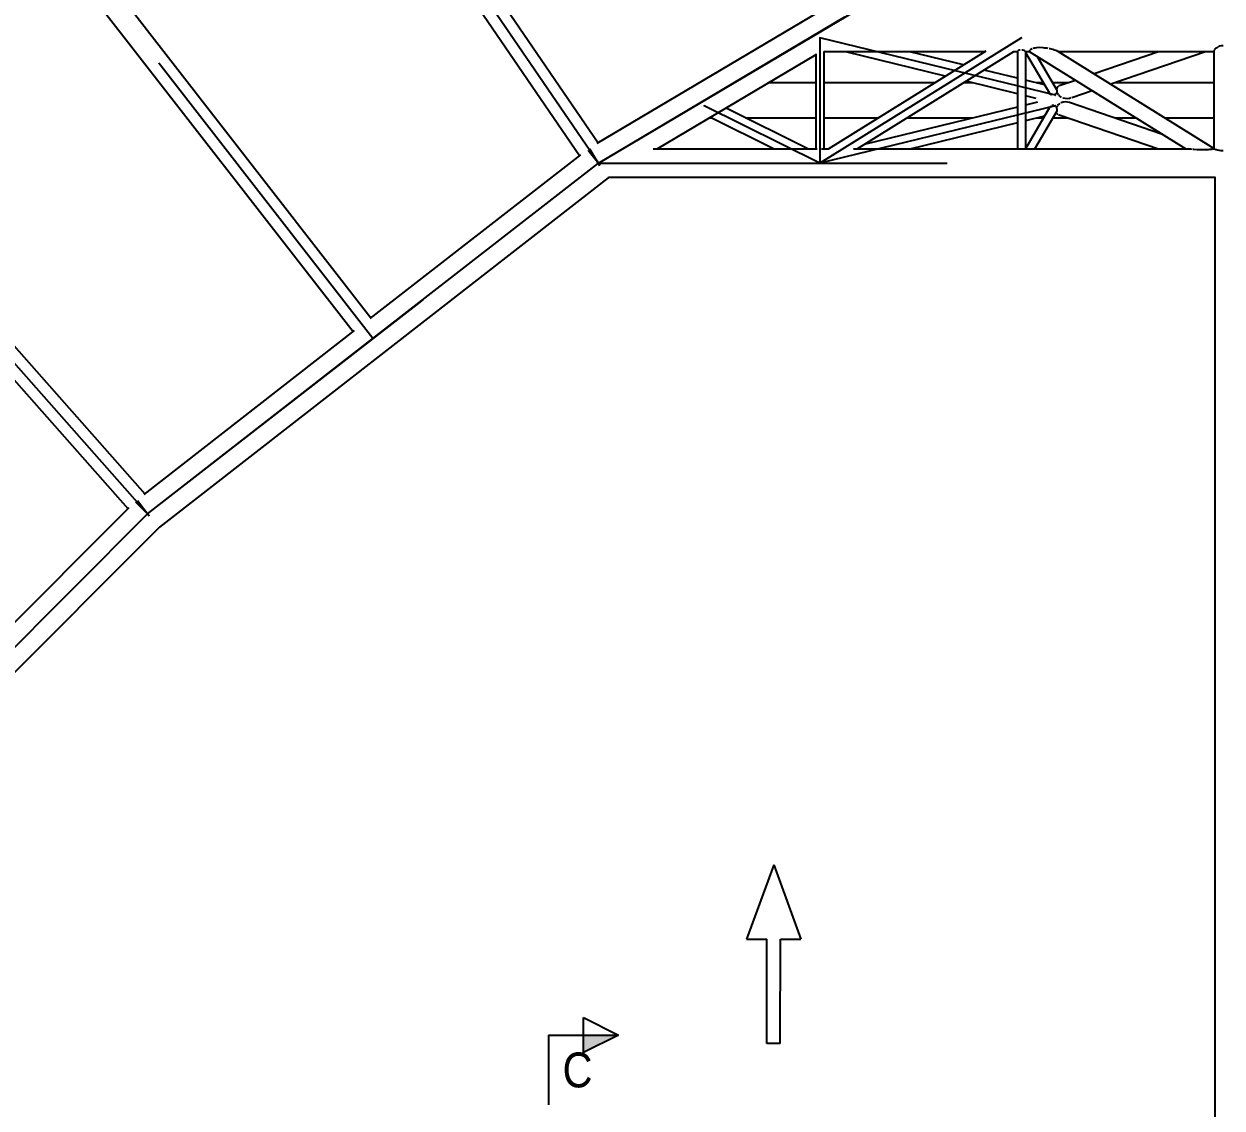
# Model space of a CAD drawing. Header units: millimetres. Extents: x 150209.93 to 150215.05, y 136675.65 to 136679.93.
# Drawn here: x 150210.6038 to 150210.9472, y 136679.1462 to 136679.4569 of the extents above; entities that cross this region are included whole.
import ezdxf

# ---------------------------------------------------------------- set-up
doc = ezdxf.new("R2010")
doc.units = ezdxf.units.MM
doc.header["$LTSCALE"] = 0.25
doc.linetypes.add('CENTER', pattern=[50.8, 31.75, -6.35, 6.35, -6.35])
doc.linetypes.add('XKITLINE00', pattern=[0])
doc.styles.add('ARIAL', font='arial.ttf')

# ---------------------------------------------------------------- blocks, each defined once
blk = doc.blocks.new('çatıı')
at = {"color": 8, "linetype": 'CENTER'}
for p, q in [((9200.9, 18930.3), (8623.4, 19777.2)), ((9200.9, 18930.3), (8693, 19675.2)), ((8878, 18679.1), (8240.7, 19498.3)), ((8878, 18679.1), (8316.6, 19400.8)), ((9200.9, 18930.3), (9907.7, 19349.7)), ((9200.9, 18930.3), (9907.7, 19349.7)), ((8555.1, 18427.9), (7876.3, 19196)), ((9200.9, 18930.3), (9554.3, 19140)), ((9855.7, 19027.8), (9518.2, 19110.3)), ((9807.3, 19110.3), (9518.2, 18930.3)), ((9518.2, 19110.3), (9518.2, 18930.3)), ((8555.1, 18427.9), (7958, 19103.4)), ((9518.2, 18930.3), (9352.5, 19012.8)), ((9855.7, 19012.8), (9518.2, 18930.3)), ((8555.1, 18427.9), (9200.9, 18930.3)), ((8555.1, 18427.9), (9200.9, 18930.3)), ((8878, 18679.1), (9200.9, 18930.3)), ((9200.8, 18930.3), (10454.1, 18930.3)), ((8555.1, 18427.9), (8878, 18679.1)), ((7977.9, 17849.7), (8555.1, 18427.9)), ((7977.9, 17849.7), (8555.1, 18427.9)), ((8266.5, 18138.8), (8555.1, 18427.9))]:
    blk.add_line(p, q, dxfattribs=at)
at = {"color": 8, "linetype": 'XKITLINE00'}
for p, q in [((8761.3, 19603.6), (9200.5, 18959.6)), ((8734.7, 19585.4), (9173.8, 18941.4)), ((8389.2, 19333.7), (8875.1, 18709.1)), ((8363.8, 19313.9), (8849.6, 18689.3)), ((9529.1, 19154.6), (9198.9, 18958.7)), ((9523.9, 19090.4), (9523.9, 18950.6)), ((9754, 19090), (9523.9, 19090)), ((9755.9, 19091.1), (9530.2, 18950.6)), ((9698, 19055.1), (9555.3, 19090)), ((9795.7, 19090.2), (9571.4, 18950.6)), ((9723.9, 19071.2), (9647.1, 19090)), ((9801.6, 19090), (9795.3, 19090)), ((9801.8, 19091.1), (9801.6, 19090.7)), ((9801.6, 19090.7), (9801.6, 18950.6)), ((9802.4, 19091.6), (9801.9, 19091.3)), ((9802.7, 19091.8), (9802.4, 19091.6)), ((9803.9, 19092.3), (9802.7, 19091.8)), ((9805.2, 19092.6), (9803.9, 19092.3)), ((9809, 19092.4), (9807.8, 19092.6)), ((9810.6, 19091.9), (9809, 19092.4)), ((9811.2, 19091.6), (9810.6, 19091.9)), ((9811.9, 19091.3), (9811.2, 19091.6)), ((9812, 19091.3), (9811.9, 19091.3)), ((9812.7, 19090.8), (9812.2, 19091.1)), ((9812.7, 19090.8), (9812.9, 19090.5)), ((9813, 19090.4), (9812.9, 19090.5)), ((9813, 19090.4), (9813, 18950.6)), ((9819.2, 19090), (9813, 19090)), ((9818.8, 19091.6), (9818.4, 19091.4)), ((9818.4, 19091.4), (9818.4, 19091.3)), ((9818.4, 19091.1), (9818.4, 19090.6)), ((9818.6, 19090.5), (9818.4, 19090.6)), ((9818.8, 19090.3), (9818.6, 19090.5)), ((9819, 19092.3), (9818.8, 19091.6)), ((9818.9, 19090.2), (9818.8, 19090.3)), ((10043.1, 18950.6), (9818.9, 19090.2)), ((9819.3, 19092.6), (9819, 19092.3)), ((9820.4, 19093.3), (9819.7, 19092.8)), ((9822.4, 19094.5), (9820.4, 19093.4)), ((9820.4, 19093.4), (9820.4, 19093.3)), ((9822.4, 19094.5), (9822.4, 19094.5)), ((9825.3, 19095.4), (9823.4, 19094.8)), ((9826.1, 19095.5), (9825.3, 19095.4)), ((9828.8, 19096), (9826.1, 19095.5)), ((9833.2, 19096.2), (9828.8, 19096)), ((9838.1, 19095.9), (9833.2, 19096.2)), ((9840.7, 19095.5), (9838.1, 19095.9)), ((9843.4, 19095.2), (9840.7, 19095.5)), ((9845.1, 19094.8), (9843.4, 19095.2)), ((9848.4, 19094.2), (9846.7, 19094.5)), ((9852, 19093.3), (9848.4, 19094.2)), ((9852.9, 19093.1), (9852, 19093.3)), ((9853.9, 19092.8), (9852.9, 19093.1)), ((9856.4, 19092), (9854.7, 19092.6)), ((9857.5, 19091.6), (9856.4, 19092)), ((9858.3, 19091.3), (9857.5, 19091.6)), ((10082.8, 18951.6), (9858.7, 19091.1)), ((10082.7, 19090), (9860.6, 19090)), ((10003.5, 19090), (9911.3, 19058.4)), ((10070.8, 19090), (9935.2, 19043.5)), ((10082.7, 19091.1), (10082.7, 18951.7)), ((10082.7, 19091.1), (10082.7, 19091.1)), ((10082.9, 19091.6), (10082.8, 19091.3)), ((10083.1, 19092.2), (10082.9, 19091.6)), ((10083.3, 19092.6), (10083.1, 19092.2)), ((10083.9, 19093.3), (10083.5, 19092.8)), ((10084.1, 19093.7), (10083.9, 19093.3)), ((10085, 19094.5), (10084.1, 19093.7)), ((10085.7, 19095.3), (10085.3, 19094.8)), ((10086, 19095.5), (10085.7, 19095.3)), ((10087.9, 19096.9), (10086, 19095.5)), ((10088.1, 19097), (10087.9, 19096.9)), ((10090.5, 19098.1), (10088.9, 19097.4)), ((10090.9, 19098.1), (10090.5, 19098.1)), ((10093.3, 19098.8), (10090.9, 19098.1)), ((10096.4, 19098.7), (10093.3, 19098.8)), ((9512.5, 19085.7), (9284.8, 18950.6)), ((9512.5, 19087.1), (9512.5, 18950.6)), ((9813, 19089.3), (9847.3, 19030.8)), ((9829.6, 19083.5), (9857.5, 19035.9)), ((9801.6, 19052.2), (9753.6, 19064)), ((8034.8, 19041), (8551, 18456.9)), ((8034.8, 19041), (8551, 18456.9)), ((9512.5, 19045.7), (9445, 19045.7)), ((9682.9, 19045.7), (9523.9, 19045.7)), ((9736.6, 19045.7), (9724.2, 19045.7)), ((9801.6, 19029.8), (9727.7, 19047.8)), ((9840.3, 19042.8), (9813, 19049.4)), ((9838.6, 19045.7), (9828.3, 19045.7)), ((9874.2, 19045.7), (9851.8, 19045.7)), ((9858, 19038), (9857.7, 19037.1)), ((9858.3, 19038.7), (9858.2, 19038.5)), ((9859.3, 19039.9), (9858.3, 19038.7)), ((9859.6, 19040.2), (9859.3, 19039.9)), ((9860.3, 19040.6), (9859.6, 19040.2)), ((9861.3, 19041.2), (9861, 19041)), ((9884.6, 19049.2), (9861.3, 19041.2)), ((10082.7, 19045.7), (9941.6, 19045.7)), ((9828.1, 19023.3), (9813, 19027)), ((9847.3, 19030.8), (9847.6, 19030.4)), ((9847.6, 19030.4), (9848.3, 19029.5)), ((9849.8, 19028.6), (9848.3, 19029.5)), ((9850, 19028.5), (9849.8, 19028.6)), ((9854.9, 19028.8), (9854, 19028.5)), ((9856.3, 19029.9), (9854.9, 19028.8)), ((9856.7, 19030.4), (9856.3, 19029.9)), ((9857.4, 19031.3), (9856.7, 19030.4)), ((9857.5, 19031.6), (9857.4, 19031.3)), ((9857.6, 19036.9), (9857.5, 19035.9)), ((9857.5, 19035.9), (9857.6, 19035.6)), ((9857.7, 19037.1), (9857.6, 19036.9)), ((9857.6, 19035.6), (9857.8, 19035)), ((9857.8, 19032.4), (9857.7, 19032.1)), ((9857.8, 19034.9), (9857.9, 19034.6)), ((9857.9, 19032.6), (9857.8, 19032.4)), ((9857.8, 19032.4), (9857.9, 19032.1)), ((9857.9, 19034.6), (9857.9, 19033.5)), ((9857.9, 19033.5), (9857.9, 19032.9)), ((9857.9, 19032.9), (9857.9, 19032.8)), ((9858.2, 19031.5), (9858.6, 19030.5)), ((9858.6, 19030.5), (9858.7, 19030.3)), ((9858.7, 19030.3), (9859.9, 19028.5)), ((9861.8, 19026.6), (9860.5, 19027.8)), ((9861.8, 19026.6), (9861.9, 19026.5)), ((9864.1, 19024.9), (9861.9, 19026.5)), ((9864.6, 19024.6), (9864.1, 19024.9)), ((9866.8, 19023.7), (9866.2, 19024)), ((9869.8, 19023), (9866.8, 19023.7)), ((9873, 19022.9), (9869.8, 19023)), ((9876.2, 19023.4), (9873, 19022.9)), ((9878.1, 19024), (9876.2, 19023.4)), ((9908.5, 19034.4), (9879.2, 19024.3)), ((8010.6, 19019.6), (8526.8, 18435.6)), ((8010.6, 19019.6), (8526.8, 18435.6)), ((9502, 18950.6), (9383.9, 19009.4)), ((9801.6, 19010.8), (9582, 18957.1)), ((9830, 19017.8), (9813, 19013.6)), ((9847.5, 19010.2), (9813, 18951.2)), ((9857.7, 19004.9), (9825.8, 18950.6)), ((9848, 19010.8), (9847.6, 19010.3)), ((9848.6, 19011.6), (9848, 19010.8)), ((9849.4, 19012.2), (9848.6, 19011.6)), ((9851.6, 19013), (9850.9, 19012.8)), ((9853.4, 19013), (9851.6, 19013)), ((9854, 19012.8), (9853.4, 19013)), ((9856.6, 19011.4), (9855.5, 19012.2)), ((9856.6, 19011.4), (9857, 19010.8)), ((9857, 19010.8), (9857.3, 19010.5)), ((9857.3, 19010.5), (9857.6, 19009.9)), ((9857.6, 19010.9), (9857.4, 19010.4)), ((9858.1, 19011.9), (9857.6, 19010.9)), ((9857.6, 19009.9), (9857.6, 19009.8)), ((9857.6, 19009.8), (9858, 19008)), ((9858, 19006.3), (9857.7, 19005.1)), ((9857.7, 19005.1), (9857.7, 19004.9)), ((9858, 19008), (9858, 19007.2)), ((9858, 19007.2), (9858, 19006.3)), ((9858.3, 19012.2), (9858.1, 19011.9)), ((9859.7, 19014), (9858.8, 19012.8)), ((9860.6, 19014.7), (9859.7, 19014)), ((9861.7, 19015.7), (9860.6, 19014.7)), ((9862.3, 19016), (9861.7, 19015.7)), ((9864.2, 19017.1), (9863.5, 19016.7)), ((9867, 19017.9), (9864.2, 19017.1)), ((9870, 19018.3), (9867, 19017.9)), ((9873, 19018.1), (9870, 19018.3)), ((9876, 19017.4), (9873, 19018.1)), ((10009.1, 18971.8), (9876, 19017.4)), ((9363.9, 18994.9), (9359.4, 18994.9)), ((9452.9, 18950.6), (9361.5, 18996.1)), ((9512.5, 18994.9), (9413, 18994.9)), ((9601.3, 18994.9), (9523.9, 18994.9)), ((9736.3, 18994.9), (9642.6, 18994.9)), ((9801.6, 18988.3), (9647.3, 18950.6)), ((9840.3, 18997.7), (9813, 18991.1)), ((9838.6, 18994.9), (9828.6, 18994.9)), ((9874.1, 18994.9), (9851.8, 18994.9)), ((9856.8, 19003.4), (9856.8, 19003.3)), ((9856.8, 19003.3), (9857.2, 19002.6)), ((9857.5, 19002.1), (9857.8, 19001.6)), ((9858.3, 19001.2), (9857.8, 19001.6)), ((9859.2, 19000.3), (9858.3, 19001.2)), ((9859.8, 19000), (9859.2, 19000.3)), ((9861.2, 18999.3), (9860.6, 18999.6)), ((10003.4, 18950.6), (9861.2, 18999.3)), ((9972, 18994.9), (9941.7, 18994.9)), ((10082.7, 18994.9), (10013.3, 18994.9)), ((9175.3, 18942.6), (8873.6, 18707.9)), ((9203.3, 18927.2), (9186.5, 18948.9)), ((9202.9, 18926.9), (9188.9, 18950.6)), ((9198, 18935.2), (9198, 18934.1)), ((9514.5, 18950.6), (9279.6, 18950.6)), ((9530.5, 18950.6), (9520.7, 18950.6)), ((9803.5, 18950.6), (9566.4, 18950.6)), ((9805.5, 18950.5), (9803.9, 18950.5)), ((9803.9, 18950.5), (9803.9, 18950.5)), ((9807.3, 18950.5), (9805.5, 18950.5)), ((9809, 18950.5), (9807.3, 18950.5)), ((9809.3, 18950.5), (9809, 18950.5)), ((10046.4, 18950.6), (9809.7, 18950.6)), ((10046.8, 18950.5), (10046.7, 18950.5)), ((10049.7, 18950.5), (10046.8, 18950.5)), ((10050, 18950.5), (10049.7, 18950.5)), ((10052, 18950.3), (10050, 18950.5)), ((10054.3, 18950.1), (10053.2, 18950.2)), ((10059, 18949.8), (10054.3, 18950.1)), ((10060.1, 18949.8), (10059, 18949.8)), ((10064.1, 18949.5), (10060.1, 18949.8)), ((10068.9, 18949.4), (10064.1, 18949.5)), ((10073.1, 18949.6), (10068.9, 18949.4)), ((10074.7, 18949.8), (10073.1, 18949.6)), ((10076.7, 18949.9), (10074.7, 18949.8)), ((10079.7, 18950.2), (10076.7, 18949.9)), ((10081.3, 18950.5), (10080.2, 18950.3)), ((10081.9, 18950.5), (10081.3, 18950.5)), ((10083.2, 18950.5), (10081.9, 18950.5)), ((10082.8, 18951.6), (10082.7, 18951.7)), ((10082.8, 18951.6), (10082.7, 18951.7)), ((10082.8, 18951.6), (10083.1, 18950.8)), ((10083.1, 18950.8), (10083.2, 18950.5)), ((10083.9, 18950.5), (10083.2, 18950.5)), ((10084.1, 18950.4), (10083.9, 18950.5)), ((10084.3, 18950.3), (10084.1, 18950.4)), ((10085.7, 18949.8), (10084.6, 18950.2)), ((10086, 18949.8), (10085.7, 18949.8)), ((10087, 18949.4), (10086, 18949.8)), ((10087.9, 18949.1), (10087.5, 18949.2)), ((10090.5, 18948.5), (10087.9, 18949.1)), ((10090.9, 18948.5), (10090.5, 18948.5)), ((10093.3, 18948.1), (10090.9, 18948.5)), ((10096.4, 18948.1), (10093.3, 18948.1)), ((9198, 18934.2), (9197.9, 18934.2)), ((9215.2, 18909.3), (8571.9, 18408.9)), ((9216.3, 18910), (9215.2, 18909.3)), ((10084.2, 18910), (9216, 18910)), ((10084.2, 18911), (10084.2, 17490.6)), ((8851.2, 18690.5), (8549.5, 18455.8)), ((8557.9, 18425.1), (8538.4, 18444.5)), ((8557.5, 18424.8), (8540.6, 18446.5)), ((8528.1, 18436.8), (8258.6, 18166.9)), ((8552.1, 18431.8), (8551.6, 18431.3)), ((8552.2, 18431.6), (8551.8, 18431.2)), ((8571.9, 18408.9), (7997, 17832.9))]:
    blk.add_line(p, q, dxfattribs=at)
at = {"color": 1}
for p, q in [((9452.3, 17925.1), (9413.2, 17818.6)), ((9452.3, 17925.1), (9491.1, 17818.5)), ((9413.2, 17818.6), (9442.5, 17818.5)), ((9442.3, 17668.9), (9442.5, 17818.5)), ((9461.6, 17668.8), (9461.8, 17818.5)), ((9461.8, 17818.5), (9491.1, 17818.5)), ((9461.6, 17668.8), (9442.3, 17668.9))]:
    blk.add_line(p, q, dxfattribs=at)
at = {"color": 30, "linetype": 'XKITLINE00'}
for p, q in [((9179.6, 17656.1), (9179.6, 17706.1)), ((9179.6, 17706.1), (9229.6, 17681.1)), ((9229.6, 17681.1), (9179.6, 17656.1))]:
    blk.add_line(p, q, dxfattribs=at)
at = {"color": 2, "linetype": 'XKITLINE00'}
for q in [(9129.6, 17581.1), (9229.6, 17681.1)]:
    blk.add_line((9129.6, 17681.1), q, dxfattribs=at)
at = {"color": 8, "linetype": 'XKITLINE00'}
for centre in [(9518.2, 19110.3), (9518.2, 19110.3), (9807.3, 19110.3), (9855.7, 19027.8), (9352.5, 19012.8), (9855.7, 19012.8), (9200.9, 18930.3), (9200.9, 18930.3), (9200.9, 18930.3), (9200.9, 18930.3), (9200.9, 18930.3), (9200.9, 18930.3), (9200.9, 18930.3), (9200.9, 18930.3), (9200.9, 18930.3), (9200.8, 18930.3), (9518.2, 18930.3), (9518.2, 18930.3), (9518.2, 18930.3), (9518.2, 18930.3), (8878, 18679.1), (8878, 18679.1), (8878, 18679.1), (8878, 18679.1), (8878, 18679.1), (8555.1, 18427.9), (8555.1, 18427.9), (8555.1, 18427.9), (8555.1, 18427.9), (8555.1, 18427.9), (8555.1, 18427.9), (8555.1, 18427.9), (8555.1, 18427.9), (8555.1, 18427.9)]:
    blk.add_circle(centre, 0.05, dxfattribs=at)
at = {"color": 30, "linetype": 'Continuous'}
blk.add_solid([(9179.6, 17681.1), (9229.6, 17681.1), (9179.6, 17681.1), (9179.6, 17656.1)], dxfattribs=at)
at = {"color": 116, "true_color": 0x136734, "style": 'ARIAL', "width": 0.85}
blk.add_text('C', height=50, dxfattribs=at).set_placement((9149.6, 17606.1))

msp = doc.modelspace()

# ---------------------------------------------------------------- block references
at = {"xscale": 0.0002000170049888334, "yscale": 0.0002000170049888334, "zscale": 0.0002000170049888334}
msp.add_blockref('çatıı', (150208.92807, 136675.63059), dxfattribs=at)

doc.saveas('drawing.dxf')
